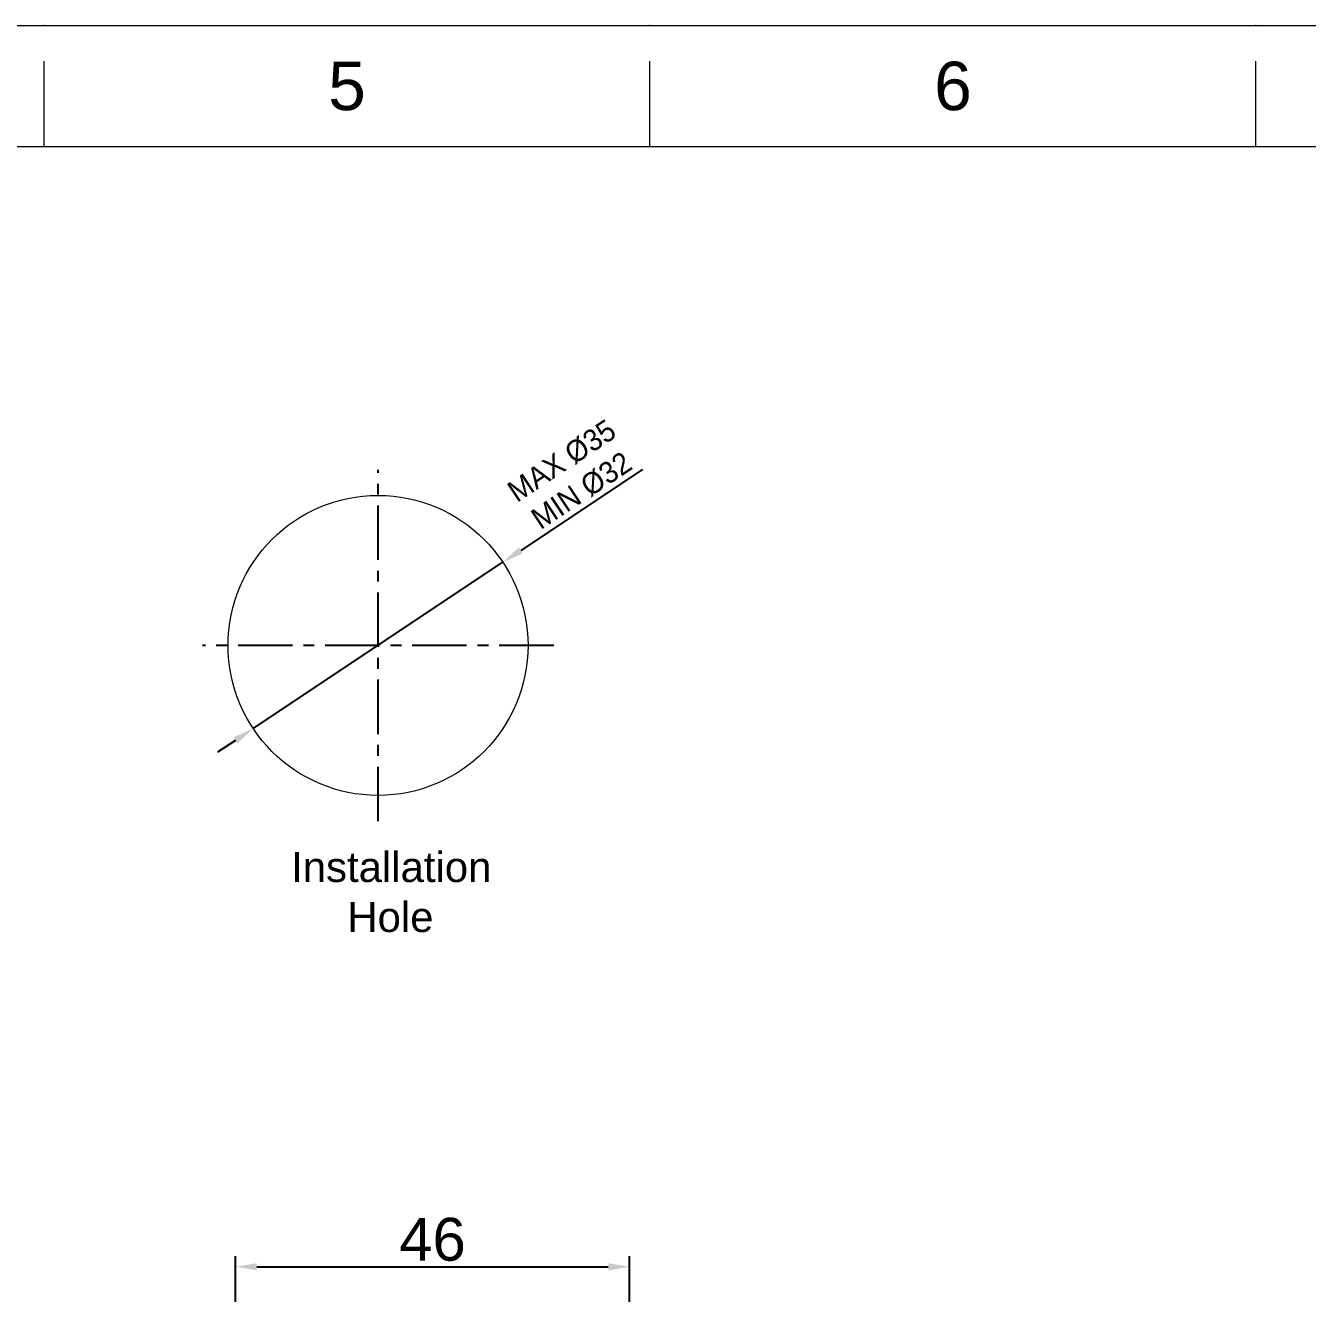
# Model space of a CAD drawing. Header units: millimetres. Extents: x 601 to 1195, y -1757 to -1337.
# Drawn here: x 895.9 to 1045.5, y -1485.1 to -1337.2 of the extents above; entities that cross this region are included whole.
import ezdxf

# ---------------------------------------------------------------- set-up
doc = ezdxf.new("R2010")
doc.units = ezdxf.units.MM
doc.header["$LTSCALE"] = 0.1
doc.linetypes.add('CENTERX2', pattern=[101.6, 63.5, -12.7, 12.7, -12.7])
doc.layers.get('0').update_dxf_attribs({"lineweight": 13})
doc.layers.add('CENTER', color=1, linetype='CENTERX2')
doc.layers.add('TEXT', color=2, linetype='Continuous')
doc.layers.add('DIM', color=3, linetype='Continuous', lineweight=9)
doc.styles.get("Standard").update_dxf_attribs({"font": 'arial.ttf'})
doc.dimstyles.new('ISO-25', dxfattribs={"dimtxt": 2.5, "dimasz": 2.5, "dimexe": 1.25, "dimexo": 0.625, "dimtad": 1, "dimtxsty": 'Standard', "dimcen": 2.5, "dimadec": 0, "dimazin": 0, "dimtfac": 1, "dimtmove": 0, "dimatfit": 3, "dimfxl": 0, "dimarcsym": 0})

# ---------------------------------------------------------------- blocks, each defined once
blk = doc.blocks.new('*D62')
at = {"layer": 'Defpoints', "color": 0}
for p in [(966.37, -1481.96), (920.37, -1529.53), (966.37, -1529.56)]:
    blk.add_point(p, dxfattribs=at)
at = {"layer": 'DIM', "color": 0, "lineweight": -2}
for p, q in [((920.37, -1528.91), (920.37, -1480.71)), ((922.87, -1481.96), (963.87, -1481.96)), ((966.37, -1528.93), (966.37, -1480.71))]:
    blk.add_line(p, q, dxfattribs=at)
at = {"layer": 'DIM', "color": 0}
for points in [[(922.87, -1481.55), (922.87, -1482.38), (920.37, -1481.96)], [(963.87, -1481.55), (963.87, -1482.38), (966.37, -1481.96)]]:
    blk.add_solid(points, dxfattribs=at)
at = {"layer": 'DIM', "color": 0, "insert": (943.37, -1478.79), "char_height": 5, "attachment_point": 5}
blk.add_mtext('46', dxfattribs=at)
blk = doc.blocks.new('*D63')
at = {"layer": 'Defpoints', "color": 0}
for p in [(951.58, -1399.78), (922.45, -1419.17)]:
    blk.add_point(p, dxfattribs=at)
at = {"layer": 'DIM', "color": 0, "lineweight": -2}
for p, q in [((967.87, -1388.95), (953.67, -1398.4)), ((922.45, -1419.17), (951.58, -1399.78)), ((920.37, -1420.56), (918.28, -1421.94))]:
    blk.add_line(p, q, dxfattribs=at)
at = {"layer": 'DIM', "color": 0}
for points in [[(953.43, -1398.05), (953.9, -1398.74), (951.58, -1399.78)], [(920.13, -1420.21), (920.6, -1420.9), (922.45, -1419.17)]]:
    blk.add_solid(points, dxfattribs=at)
at = {"layer": 'DIM', "color": 0, "insert": (959.61, -1389.68), "char_height": 2.5, "attachment_point": 5, "rotation": 33.6436}
blk.add_mtext('{\\fMS PGothic|b0|i0|c129|p34;MAX %%C35\\PMIN %%C32}', dxfattribs=at)

msp = doc.modelspace()

# ---------------------------------------------------------------- linework, layer by layer
for p, q in [((898.039, -1351.314), (898.039, -1341.314)), ((968.746, -1351.314), (968.746, -1341.314)), ((1039.453, -1351.314), (1039.453, -1341.314)), ((1180.867, -1351.314), (615.21, -1351.314))]:
    msp.add_line(p, q)
msp.add_lwpolyline([(601.069, -1337.172), (1195.008, -1337.172), (1195.008, -1757.172), (601.069, -1757.172)], close=True)
msp.add_circle((937.015, -1409.477), 17.5)
for p in [(898.039, -1337.172), (968.746, -1337.172), (1039.453, -1337.172)]:
    msp.add_point(p)
at = {"layer": 'CENTER'}
for p, q in [((937.015, -1429.977), (937.015, -1388.977)), ((957.515, -1409.477), (916.515, -1409.477))]:
    msp.add_line(p, q, dxfattribs=at)

# ---------------------------------------------------------------- texts
at = {"char_height": 5.657, "attachment_point": 5}
for s, insert in [('5', (933.392, -1344.243)), ('6', (1004.099, -1344.243))]:
    msp.add_mtext_dynamic_manual_height_columns(s, width=50, gutter_width=12.5, heights=[0], dxfattribs=dict(at, insert=insert))
at = {"layer": 'TEXT', "insert": (924.102, -1433.577), "char_height": 3.5, "attachment_point": 1}
msp.add_mtext_dynamic_manual_height_columns('{\\W2.03891; }Installation \\P{\\W6.86844; }Hole', width=28.12245, gutter_width=12.5, heights=[0], dxfattribs=at)

# ---------------------------------------------------------------- dimensions: what is measured, and where the dimension line sits
at = {"layer": 'DIM'}
dim = msp.add_diameter_dim_2p(p1=(922.447, -1419.173), p2=(951.584, -1399.782), text='{\\fMS PGothic|b0|i0|c129|p34;MAX %%C35\\PMIN %%C32}', dimstyle='ISO-25', dxfattribs=at)
dim.commit()
dim.dimension.update_dxf_attribs({"geometry": '*D63', "text_midpoint": (959.61, -1389.677)})
dim = msp.add_linear_dim(base=(966.366, -1481.964), p1=(920.37, -1529.531), p2=(966.366, -1529.556), dimstyle='ISO-25', override={"dimtxt": 5, "dimdec": 1, "dimcen": 5, "dimtdec": 1, "dimfxl": 1.25}, dxfattribs=at)
dim.commit()
dim.dimension.update_dxf_attribs({"geometry": '*D62', "text_midpoint": (943.368, -1478.786)})

doc.saveas('drawing.dxf')
